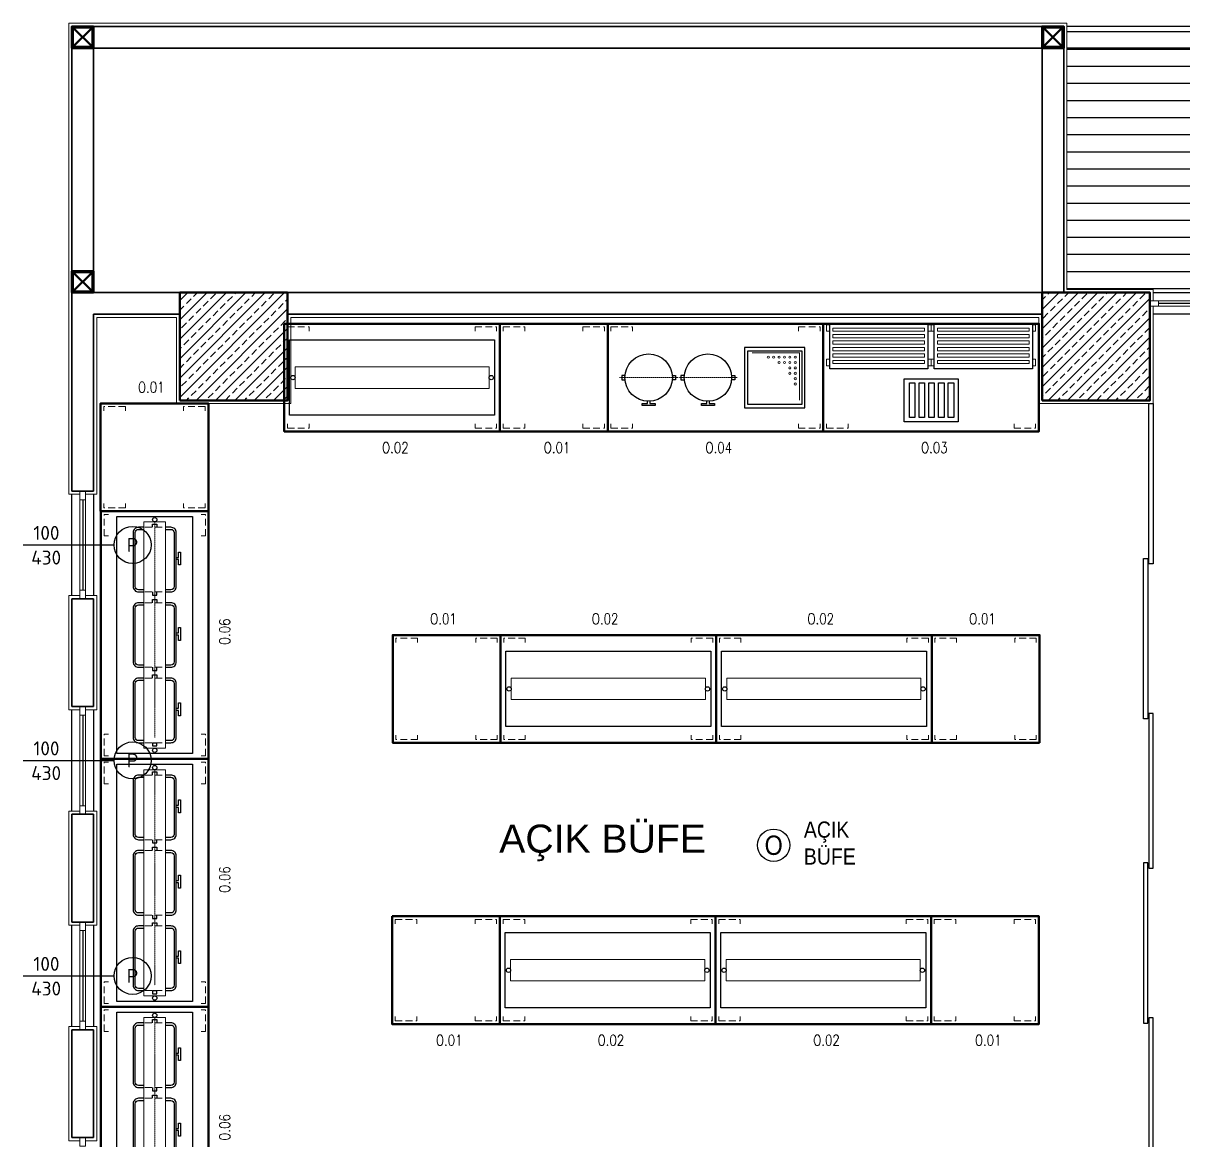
# Model space of a CAD drawing. Header units: millimetres. Extents: x 1443065 to 1517367, y 3763150 to 3779068.
# Drawn here: x 1485852 to 1486929, y 3769628 to 3770666 of the extents above; entities that cross this region are included whole.
import ezdxf
from ezdxf.enums import TextEntityAlignment as Align

# ---------------------------------------------------------------- set-up
doc = ezdxf.new("R2010")
doc.units = ezdxf.units.MM
doc.linetypes.add('BORDER', pattern=[1.75, 0.5, -0.25, 0.5, -0.25, 0, -0.25])
doc.linetypes.add('HIDDEN', pattern=[9.525, 6.35, -3.175])
for name, color, linetype, lineweight in [('-DWG_ANA', 7, 'Continuous', 50), ('-DWG_DETAY1', 7, 'Continuous', 25), ('-DWG_DETAY2', 7, 'Continuous', 15), ('-DWG_DETAY3', 7, 'Continuous', 15), ('DUVAR', 2, 'Continuous', 35), ('MAHAL', 52, 'Continuous', 13), ('MERDIVEN', 4, 'Continuous', 20), ('NO', 7, 'Continuous', 30), ('PENCERE', 134, 'Continuous', 25), ('SIVA', 3, 'Continuous', 9), ('TASIYICI', 170, 'Continuous', 50)]:
    doc.layers.add(name, color=color, linetype=linetype, lineweight=lineweight)
for name, color, linetype in [('BL-O', 43, 'Continuous'), ('m-DOG_gor', 8, 'Continuous'), ('m-TAR_', 8, 'Continuous'), ('m-TAR_duvar', 8, 'Continuous'), ('m-TFR_vitrifiye', 1, 'Continuous'), ('m-YAZ_poz', 7, 'Continuous'), ('YAZI_BLM_1', 7, 'Continuous'), ('YAZI_BLM_2', 10, 'Continuous')]:
    doc.layers.add(name, color=color, linetype=linetype)
doc.styles.add('BLM_YAZI', font='stylu.ttf', dxfattribs={"width": 0.8})
doc.styles.add('mono', font='isocpeur.ttf')
doc.styles.add('ROMANS', font='romans.shx', dxfattribs={"width": 0.8})
doc.styles.get("Standard").update_dxf_attribs({"font": 'arial.ttf'})
pattern_1 = [(45, (67479.789, -87954.948), (-8.98025612, 8.98025612), []), (45, (67488.769, -87954.948), (-8.98025612, 8.98025612), [6.35, -3.175])]

# ---------------------------------------------------------------- blocks, each defined once
blk = doc.blocks.new('m-penpoz')
blk.add_line((0, -1.625), (0, 0))
blk.add_circle((0, 0.332), 0.332)
blk.add_attdef('POZNO', text='', height=0.18).set_placement((0, 0.332), align=Align.MIDDLE)
blk.add_attdef('WIDTH', text='', height=0.18, rotation=90).set_placement((0, -1.625), align=Align.BOTTOM_LEFT)
blk.add_attdef('HEIGHT', text='', height=0.18, rotation=90).set_placement((0.069, -1.625), align=Align.TOP_LEFT)
blk = doc.blocks.new('OSF-CL200g')
at = {"layer": '-DWG_ANA', "color": 0}
blk.add_lwpolyline([(0, 0), (200, 0), (200, -100), (0, -100)], close=True, dxfattribs=at)
at = {"layer": '-DWG_DETAY1', "color": 0, "linetype": 'Continuous'}
blk.add_lwpolyline([(5, -15), (195, -15), (195, -85), (5, -85)], close=True, dxfattribs=at)
for centre in [(8, -50), (192, -50)]:
    blk.add_circle(centre, 2, dxfattribs=at)
at = {"layer": '-DWG_DETAY2', "color": 0, "linetype": 'HIDDEN'}
for points in [[(3, -7), (3, -3), (23, -3), (23, -7)], [(177, -7), (177, -3), (197, -3), (197, -7)], [(3, -93), (3, -97), (23, -97), (23, -93)], [(177, -93), (177, -97), (197, -97), (197, -93)]]:
    blk.add_lwpolyline(points, dxfattribs=at)
at = {"layer": '-DWG_DETAY2', "color": 0, "linetype": 'Continuous'}
blk.add_lwpolyline([(10, -40), (190, -40), (190, -60), (10, -60)], close=True, dxfattribs=at)
at = {"layer": 'NO', "linetype": 'Continuous', "style": 'ROMANS', "width": 0.8}
blk.add_attdef('NO', text='', height=10, dxfattribs=at).set_placement((103, -115), align=Align.MIDDLE)
blk = doc.blocks.new('OSF-SL202k')
at = {"layer": '-DWG_ANA', "color": 0}
blk.add_lwpolyline([(0, 0), (200, 0), (200, -100), (0, -100)], close=True, dxfattribs=at)
at = {"layer": '-DWG_DETAY1', "color": 0, "linetype": 'Continuous'}
for points in [[(127, -22), (127, -78), (183, -78), (183, -22)], [(130, -25), (180, -25), (180, -75), (130, -75)]]:
    blk.add_lwpolyline(points, close=True, dxfattribs=at)
for points in [[(16, -48), (13, -48), (13, -52), (16, -52)], [(60, -48), (63, -48), (63, -52), (60, -52)], [(71, -48), (68, -48), (68, -52), (71, -52)], [(115, -48), (118, -48), (118, -52), (115, -52)], [(39, -72), (39, -74), (44, -74), (44, -76), (32, -76), (32, -74), (37, -74), (37, -72)], [(94, -72), (94, -74), (99, -74), (99, -76), (87, -76), (87, -74), (92, -74), (92, -72)]]:
    blk.add_lwpolyline(points, dxfattribs=at)
for centre in [(38, -50), (93, -50)]:
    blk.add_circle(centre, 22, dxfattribs=at)
at = {"layer": '-DWG_DETAY2', "color": 0, "linetype": 'HIDDEN'}
for points in [[(3, -7), (3, -3), (23, -3), (23, -7)], [(177, -7), (177, -3), (197, -3), (197, -7)], [(3, -93), (3, -97), (23, -97), (23, -93)], [(177, -93), (177, -97), (197, -97), (197, -93)]]:
    blk.add_lwpolyline(points, dxfattribs=at)
at = {"layer": '-DWG_DETAY2', "color": 0, "linetype": 'Continuous', "const_width": 1}
blk.add_lwpolyline([(134, -27), (178, -27), (178, -71)], dxfattribs=at)
at = {"layer": '-DWG_DETAY2', "color": 0, "linetype": 'BORDER'}
for points in [[(65, -50), (11, -50)], [(120, -50), (66, -50)]]:
    blk.add_lwpolyline(points, dxfattribs=at)
at = {"layer": '-DWG_DETAY2', "color": 0}
for centre in [(149, -31), (154, -31), (159, -31), (164, -31), (169, -31), (174, -31), (159, -36), (164, -36), (169, -36), (169, -41), (174, -36), (174, -41), (169, -46), (174, -46), (174, -51), (174, -56)]:
    blk.add_circle(centre, 1, dxfattribs=at)
at = {"layer": 'NO', "linetype": 'Continuous', "style": 'ROMANS', "width": 0.8}
blk.add_attdef('NO', text='', height=10, dxfattribs=at).set_placement((103, -115), align=Align.MIDDLE)
blk = doc.blocks.new('OSF-NL100')
at = {"layer": '-DWG_ANA', "color": 0}
blk.add_lwpolyline([(0, 0), (100, 0), (100, -100), (0, -100)], close=True, dxfattribs=at)
at = {"layer": '-DWG_DETAY2', "color": 0, "linetype": 'HIDDEN'}
for points in [[(3, -7), (3, -3), (23, -3), (23, -7)], [(77, -7), (77, -3), (97, -3), (97, -7)], [(3, -93), (3, -97), (23, -97), (23, -93)], [(77, -93), (77, -97), (97, -97), (97, -93)]]:
    blk.add_lwpolyline(points, dxfattribs=at)
at = {"layer": 'NO', "linetype": 'Continuous', "style": 'ROMANS', "width": 0.8}
blk.add_attdef('NO', text='', height=10, dxfattribs=at).set_placement((53, -115), align=Align.MIDDLE)
blk = doc.blocks.new('OSF-BL200')
at = {"layer": '-DWG_ANA', "color": 0}
blk.add_lwpolyline([(0, 0), (200, 0), (200, -100), (0, -100)], close=True, dxfattribs=at)
at = {"layer": '-DWG_DETAY1', "color": 0, "linetype": 'Continuous'}
for points in [[(6, 0), (97, 0), (97, -42), (6, -42)], [(103, 0), (194, 0), (194, -42), (103, -42)]]:
    blk.add_lwpolyline(points, close=True, dxfattribs=at)
at = {"layer": '-DWG_DETAY1', "color": 0}
for points in [[(75, -51), (125, -51), (125, -91), (75, -91)], [(85, -55), (85, -87), (80, -87), (80, -55)], [(94, -55), (94, -87), (89, -87), (89, -55)], [(103, -55), (103, -87), (98, -87), (98, -55)], [(112, -55), (112, -87), (107, -87), (107, -55)], [(121, -55), (121, -87), (116, -87), (116, -55)]]:
    blk.add_lwpolyline(points, close=True, dxfattribs=at)
at = {"layer": '-DWG_DETAY2', "color": 0, "linetype": 'Continuous'}
for points in [[(6, -1), (3, -1), (3, -7), (6, -7)], [(9, -4), (94, -4), (94, -7), (9, -7)], [(9, -10), (94, -10), (94, -13), (9, -13)], [(100, -1), (97, -1), (97, -7), (100, -7)], [(103, -1), (100, -1), (100, -7), (103, -7)], [(106, -4), (191, -4), (191, -7), (106, -7)], [(106, -10), (191, -10), (191, -13), (106, -13)], [(197, -1), (194, -1), (194, -7), (197, -7)], [(9, -16), (94, -16), (94, -19), (9, -19)], [(106, -16), (191, -16), (191, -19), (106, -19)], [(9, -22), (94, -22), (94, -25), (9, -25)], [(9, -28), (94, -28), (94, -31), (9, -31)], [(106, -22), (191, -22), (191, -25), (106, -25)], [(106, -28), (191, -28), (191, -31), (106, -31)], [(6, -33), (3, -33), (3, -39), (6, -39)], [(9, -34), (94, -34), (94, -37), (9, -37)], [(100, -33), (97, -33), (97, -39), (100, -39)], [(103, -33), (100, -33), (100, -39), (103, -39)], [(106, -34), (191, -34), (191, -37), (106, -37)], [(197, -33), (194, -33), (194, -39), (197, -39)]]:
    blk.add_lwpolyline(points, close=True, dxfattribs=at)
at = {"layer": '-DWG_DETAY2', "color": 0, "linetype": 'HIDDEN'}
for points in [[(3, -93), (3, -97), (23, -97), (23, -93)], [(177, -93), (177, -97), (197, -97), (197, -93)]]:
    blk.add_lwpolyline(points, dxfattribs=at)
at = {"layer": 'NO', "linetype": 'Continuous', "style": 'ROMANS', "width": 0.8}
blk.add_attdef('NO', text='', height=10, dxfattribs=at).set_placement((103, -115), align=Align.MIDDLE)
blk = doc.blocks.new('jb-to2')
at = {"layer": 'YAZI_BLM_1'}
blk.add_circle((0, 0), 15, dxfattribs=at)
at = {"layer": 'YAZI_BLM_1', "style": 'BLM_YAZI', "width": 0.9}
for s, p in [('AÇIK', (28, 7)), ('BÜFE', (28, -18))]:
    blk.add_text(s, height=15, dxfattribs=at).set_placement(p)
at = {"layer": 'YAZI_BLM_2', "style": 'BLM_YAZI', "width": 0.9}
blk.add_text('O', height=18, dxfattribs=at).set_placement((0, 0), align=Align.MIDDLE)
blk = doc.blocks.new('OSF-DL233')
at = {"layer": '-DWG_ANA', "color": 0}
blk.add_lwpolyline([(0, 0), (230, 0), (230, -100), (0, -100)], close=True, dxfattribs=at)
at = {"layer": '-DWG_DETAY1', "color": 0, "linetype": 'Continuous'}
blk.add_lwpolyline([(5, -15), (225, -15), (225, -85), (5, -85)], close=True, dxfattribs=at)
for points in [[(75, -40), (75, -35, 0.414214), (70, -30), (20, -30, 0.414214), (15, -35), (15, -40)], [(17, -40), (17, -35, -0.414214), (20, -32), (70, -32, -0.414214), (73, -35), (73, -40)], [(145, -40), (145, -35, 0.414214), (140, -30), (90, -30, 0.414214), (85, -35), (85, -40)], [(87, -40), (87, -35, -0.414214), (90, -32), (140, -32, -0.414214), (143, -35), (143, -40)], [(215, -40), (215, -35, 0.414214), (210, -30), (160, -30, 0.414214), (155, -35), (155, -40)], [(157, -40), (157, -35, -0.414214), (160, -32), (210, -32, -0.414214), (213, -35), (213, -40)], [(15, -60), (15, -65, 0.414214), (20, -70), (70, -70, 0.414214), (75, -65), (75, -60)], [(73, -60), (73, -65, -0.414214), (70, -68), (20, -68, -0.414214), (17, -65), (17, -60)], [(85, -60), (85, -65, 0.414214), (90, -70), (140, -70, 0.414214), (145, -65), (145, -60)], [(143, -60), (143, -65, -0.414214), (140, -68), (90, -68, -0.414214), (87, -65), (87, -60)], [(155, -60), (155, -65, 0.414214), (160, -70), (210, -70, 0.414214), (215, -65), (215, -60)], [(213, -60), (213, -65, -0.414214), (210, -68), (160, -68, -0.414214), (157, -65), (157, -60)]]:
    blk.add_lwpolyline(points, format="xyb", dxfattribs=at)
for points in [[(15, -48), (12, -48), (12, -52), (15, -52)], [(15, -48), (15, -52)], [(75, -48), (78, -48), (78, -52), (75, -52)], [(85, -48), (82, -48), (82, -52), (85, -52)], [(145, -48), (148, -48), (148, -52), (145, -52)], [(155, -48), (152, -48), (152, -52), (155, -52)], [(215, -48), (218, -48), (218, -52), (215, -52)], [(47, -70), (47, -72), (52, -72), (52, -74), (40, -74), (40, -72), (45, -72), (45, -70)], [(117, -70), (117, -72), (122, -72), (122, -74), (110, -74), (110, -72), (115, -72), (115, -70)], [(187, -70), (187, -72), (192, -72), (192, -74), (180, -74), (180, -72), (185, -72), (185, -70)]]:
    blk.add_lwpolyline(points, dxfattribs=at)
for centre in [(8, -50), (222, -50)]:
    blk.add_circle(centre, 2, dxfattribs=at)
at = {"layer": '-DWG_DETAY2', "color": 0, "linetype": 'HIDDEN'}
for points in [[(3, -7), (3, -3), (23, -3), (23, -7)], [(207, -7), (207, -3), (227, -3), (227, -7)], [(3, -93), (3, -97), (23, -97), (23, -93)], [(207, -93), (207, -97), (227, -97), (227, -93)]]:
    blk.add_lwpolyline(points, dxfattribs=at)
at = {"layer": '-DWG_DETAY2', "color": 0, "linetype": 'Continuous'}
blk.add_lwpolyline([(10, -40), (220, -40), (220, -60), (10, -60)], close=True, dxfattribs=at)
at = {"layer": '-DWG_DETAY2', "color": 0, "linetype": 'BORDER'}
for points in [[(80, -50), (20, -50)], [(150, -50), (80, -50)], [(220, -50), (150, -50)]]:
    blk.add_lwpolyline(points, dxfattribs=at)
at = {"layer": '-DWG_DETAY3', "color": 0, "linetype": 'HIDDEN'}
for points in [[(15, -41), (15, -59)], [(75, -41), (75, -59)], [(85, -41), (85, -59)], [(145, -41), (145, -59)], [(155, -41), (155, -59)], [(215, -41), (215, -59)]]:
    blk.add_lwpolyline(points, dxfattribs=at)
at = {"layer": 'NO', "linetype": 'Continuous', "style": 'ROMANS', "width": 0.8}
blk.add_attdef('NO', text='', height=10, dxfattribs=at).set_placement((118, -115), align=Align.MIDDLE)

msp = doc.modelspace()

# ---------------------------------------------------------------- hatches: boundary and pattern name
at = {"layer": 'm-TAR_'}
h = msp.add_hatch(dxfattribs=at)
h.set_pattern_fill('LINE', color=256, scale=5)
h.set_pattern_definition([(0, (-15163.951, -59043.389), (0, 15.875), [])])
h.paths.add_polyline_path([(1486820.1, 3770642.6), (1491121.7, 3770642.6), (1491121.7, 3770418.5), (1486820.1, 3770418.5)])
at = {"layer": 'm-TAR_duvar'}
h = msp.add_hatch(dxfattribs=at)
h.set_pattern_fill('ANSI33', color=256, scale=2)
h.set_pattern_definition(pattern_1)
h.paths.add_polyline_path([(1485997.1, 3770315.6), (1486097.1, 3770315.6), (1486097.1, 3770415.6), (1485997.1, 3770415.6)])
h = msp.add_hatch(dxfattribs=at)
h.set_pattern_fill('ANSI33', color=256, scale=2)
h.set_pattern_definition(pattern_1)
h.paths.add_polyline_path([(1486797.1, 3770315.6), (1486897.1, 3770315.6), (1486897.1, 3770415.6), (1486797.1, 3770415.6)])

# ---------------------------------------------------------------- linework, layer by layer
at = {"layer": 'DUVAR'}
for p, q in [((1486797.1, 3770662.6), (1485917.1, 3770662.6)), ((1485897.1, 3770435.6), (1485897.1, 3770642.6)), ((1485917.1, 3770435.6), (1485917.1, 3770642.6)), ((1486797.1, 3770642.6), (1485917.1, 3770642.6)), ((1486797.1, 3770642.6), (1486797.1, 3770415.6)), ((1486817.1, 3770642.6), (1486817.1, 3770415.6)), ((1485897.1, 3770231.4), (1485897.1, 3770415.6)), ((1485997.1, 3770415.6), (1485897.1, 3770415.6)), ((1486097.1, 3770415.6), (1486797.1, 3770415.6)), ((1485917.1, 3770231.4), (1485917.1, 3770395.6)), ((1485997.1, 3770395.6), (1485917.1, 3770395.6)), ((1486097.1, 3770395.6), (1486797.1, 3770395.6)), ((1485917.1, 3770231.4), (1485897.1, 3770231.4)), ((1485897.1, 3770031.4), (1485897.1, 3770131.4)), ((1485917.1, 3770131.4), (1485897.1, 3770131.4)), ((1485917.1, 3770031.4), (1485917.1, 3770131.4)), ((1485917.1, 3770031.4), (1485897.1, 3770031.4)), ((1485897.1, 3769831.4), (1485897.1, 3769931.4)), ((1485917.1, 3769931.4), (1485897.1, 3769931.4)), ((1485917.1, 3769831.4), (1485917.1, 3769931.4)), ((1485917.1, 3769831.4), (1485897.1, 3769831.4)), ((1485897.1, 3769631.4), (1485897.1, 3769731.4)), ((1485917.1, 3769731.4), (1485897.1, 3769731.4)), ((1485917.1, 3769631.4), (1485917.1, 3769731.4)), ((1485917.1, 3769631.4), (1485897.1, 3769631.4))]:
    msp.add_line(p, q, dxfattribs=at)
at = {"layer": 'm-DOG_gor', "linetype": 'Continuous'}
for p, q in [((1486900.1, 3770415.6), (1487694.1, 3770415.6)), ((1487689.1, 3770405.6), (1486905.1, 3770405.6)), ((1487694.1, 3770395.6), (1486900.1, 3770395.6)), ((1485897.1, 3770134.4), (1485897.1, 3770228.4)), ((1485917.1, 3770228.4), (1485917.1, 3770134.4)), ((1485907.1, 3770223.4), (1485907.1, 3770139.4)), ((1485897.1, 3769934.4), (1485897.1, 3770028.4)), ((1485907.1, 3770023.4), (1485907.1, 3769939.4)), ((1485917.1, 3770028.4), (1485917.1, 3769934.4)), ((1485897.1, 3769734.4), (1485897.1, 3769828.4)), ((1485917.1, 3769828.4), (1485917.1, 3769734.4)), ((1485907.1, 3769823.4), (1485907.1, 3769739.4))]:
    msp.add_line(p, q, dxfattribs=at)
at = {"layer": 'm-TFR_vitrifiye'}
for p, q in [((1491141.7, 3770662.6), (1486820.1, 3770662.6)), ((1491136.7, 3770657.6), (1486820.1, 3770657.6)), ((1491121.7, 3770642.6), (1486820.1, 3770642.6))]:
    msp.add_line(p, q, dxfattribs=at)
for points in [[(1486900.1, 3770163.9), (1486896.1, 3770163.9), (1486896.1, 3770312.6), (1486900.1, 3770312.6)], [(1486895.1, 3770020.1), (1486891.1, 3770020.1), (1486891.1, 3770168.9), (1486895.1, 3770168.9)], [(1486900.1, 3770025.1), (1486896.1, 3770025.1), (1486896.1, 3769881.4), (1486900.1, 3769881.4)], [(1486895.1, 3769886.4), (1486891.1, 3769886.4), (1486891.1, 3769737.6), (1486895.1, 3769737.6)], [(1486900.1, 3769742.6), (1486896.1, 3769742.6), (1486896.1, 3769598.8), (1486900.1, 3769598.8)]]:
    msp.add_lwpolyline(points, close=True, dxfattribs=at)
at = {"layer": 'MERDIVEN'}
for points in [[(1486897.1, 3770403.1), (1486905.1, 3770403.1), (1486905.1, 3770408.1), (1486897.1, 3770408.1)], [(1487689.1, 3770408.1), (1486905.1, 3770408.1), (1486905.1, 3770403.1), (1487689.1, 3770403.1)], [(1485909.6, 3770223.4), (1485909.6, 3770231.4), (1485904.6, 3770231.4), (1485904.6, 3770223.4)], [(1485909.6, 3770139.4), (1485909.6, 3770223.4), (1485904.6, 3770223.4), (1485904.6, 3770139.4)], [(1485909.6, 3770131.4), (1485909.6, 3770139.4), (1485904.6, 3770139.4), (1485904.6, 3770131.4)], [(1485909.6, 3770023.4), (1485909.6, 3770031.4), (1485904.6, 3770031.4), (1485904.6, 3770023.4)], [(1485909.6, 3769939.4), (1485909.6, 3770023.4), (1485904.6, 3770023.4), (1485904.6, 3769939.4)], [(1485909.6, 3769931.4), (1485909.6, 3769939.4), (1485904.6, 3769939.4), (1485904.6, 3769931.4)], [(1485909.6, 3769823.4), (1485909.6, 3769831.4), (1485904.6, 3769831.4), (1485904.6, 3769823.4)], [(1485909.6, 3769739.4), (1485909.6, 3769823.4), (1485904.6, 3769823.4), (1485904.6, 3769739.4)], [(1485909.6, 3769731.4), (1485909.6, 3769739.4), (1485904.6, 3769739.4), (1485904.6, 3769731.4)], [(1485909.6, 3769623.4), (1485909.6, 3769631.4), (1485904.6, 3769631.4), (1485904.6, 3769623.4)]]:
    msp.add_lwpolyline(points, close=True, dxfattribs=at)
at = {"layer": 'SIVA'}
for points in [[(1486900.1, 3770408.1), (1486900.1, 3770418.6), (1486820.1, 3770418.6), (1486820.1, 3770665.6), (1485894.1, 3770665.6), (1485894.1, 3770228.4), (1485904.6, 3770228.4)], [(1485909.6, 3770228.4), (1485920.1, 3770228.4), (1485920.1, 3770392.6), (1485994.1, 3770392.6), (1485994.1, 3770312.6), (1486100.1, 3770312.6), (1486100.1, 3770392.6), (1486794.1, 3770392.6), (1486794.1, 3770312.6), (1486900.1, 3770312.6), (1486900.1, 3770403.1)], [(1485904.6, 3770028.4), (1485894.1, 3770028.4), (1485894.1, 3770134.4), (1485904.6, 3770134.4)], [(1485909.6, 3770134.4), (1485920.1, 3770134.4), (1485920.1, 3770028.4), (1485909.6, 3770028.4)], [(1485904.6, 3769828.4), (1485894.1, 3769828.4), (1485894.1, 3769934.4), (1485904.6, 3769934.4)], [(1485909.6, 3769934.4), (1485920.1, 3769934.4), (1485920.1, 3769828.4), (1485909.6, 3769828.4)], [(1485904.6, 3769628.4), (1485894.1, 3769628.4), (1485894.1, 3769734.4), (1485904.6, 3769734.4)], [(1485909.6, 3769734.4), (1485920.1, 3769734.4), (1485920.1, 3769628.4), (1485909.6, 3769628.4)]]:
    msp.add_lwpolyline(points, dxfattribs=at)
at = {"layer": 'TASIYICI'}
for p, q in [((1485916.1, 3770661.6), (1485898.1, 3770643.6)), ((1485916.1, 3770643.6), (1485898.1, 3770661.6)), ((1486816.1, 3770661.6), (1486798.1, 3770643.6)), ((1486816.1, 3770643.6), (1486798.1, 3770661.6)), ((1485916.1, 3770434.6), (1485898.1, 3770416.6)), ((1485916.1, 3770416.6), (1485898.1, 3770434.6))]:
    msp.add_line(p, q, dxfattribs=at)
for points in [[(1485917.1, 3770642.6), (1485897.1, 3770642.6), (1485897.1, 3770662.6), (1485917.1, 3770662.6)], [(1485916.1, 3770643.6), (1485898.1, 3770643.6), (1485898.1, 3770661.6), (1485916.1, 3770661.6)], [(1486817.1, 3770642.6), (1486797.1, 3770642.6), (1486797.1, 3770662.6), (1486817.1, 3770662.6)], [(1486816.1, 3770643.6), (1486798.1, 3770643.6), (1486798.1, 3770661.6), (1486816.1, 3770661.6)], [(1485917.1, 3770415.6), (1485897.1, 3770415.6), (1485897.1, 3770435.6), (1485917.1, 3770435.6)], [(1485916.1, 3770416.6), (1485898.1, 3770416.6), (1485898.1, 3770434.6), (1485916.1, 3770434.6)], [(1485997.1, 3770315.6), (1486097.1, 3770315.6), (1486097.1, 3770415.6), (1485997.1, 3770415.6)], [(1486797.1, 3770315.6), (1486897.1, 3770315.6), (1486897.1, 3770415.6), (1486797.1, 3770415.6)]]:
    msp.add_lwpolyline(points, close=True, dxfattribs=at)

# ---------------------------------------------------------------- block references
at = {"layer": 'BL-O'}
for name, p, values in [('OSF-CL200g', (1486094.1, 3770386.7), {'NO': 'O.02'}), ('OSF-NL100', (1486294.1, 3770386.7), {'NO': 'O.01'}), ('OSF-SL202k', (1486394.1, 3770386.7), {'NO': 'O.04'}), ('OSF-BL200', (1486594.1, 3770386.7), {'NO': 'O.03'}), ('OSF-NL100', (1486194.1, 3769836.7), {'NO': 'O.01'}), ('OSF-CL200g', (1486294.1, 3769836.7), {'NO': 'O.02'}), ('OSF-CL200g', (1486494.1, 3769836.7), {'NO': 'O.02'}), ('OSF-NL100', (1486694.1, 3769836.7), {'NO': 'O.01'})]:
    msp.add_blockref(name, p, dxfattribs=at).add_auto_attribs(values)
ref = msp.add_blockref('OSF-NL100', (1486023.7, 3770212.8), dxfattribs=dict(at, rotation=180))
ref.add_attrib('NO', 'O.01', dxfattribs={"layer": 'NO', "linetype": 'Continuous', "height": 10, "style": 'ROMANS', "width": 0.8}).set_placement((1485970.7, 3770327.8), align=Align.MIDDLE)
at = {"layer": 'BL-O', "rotation": 89.99999999999999}
for p in [(1485923.9, 3769982.8), (1485923.9, 3769752.8), (1485923.9, 3769522.8)]:
    msp.add_blockref('OSF-DL233', p, dxfattribs=at).add_auto_attribs({'NO': 'O.06'})
at = {"layer": 'BL-O'}
ref = msp.add_blockref('OSF-NL100', (1486294.7, 3769997.8), dxfattribs=dict(at, rotation=180))
ref.add_attrib('NO', 'O.01', dxfattribs={"layer": 'NO', "linetype": 'Continuous', "height": 10, "style": 'ROMANS', "width": 0.8}).set_placement((1486241.7, 3770112.8), align=Align.MIDDLE)
ref = msp.add_blockref('OSF-CL200g', (1486494.7, 3769997.8), dxfattribs=dict(at, rotation=180))
ref.add_attrib('NO', 'O.02', dxfattribs={"layer": 'NO', "linetype": 'Continuous', "height": 10, "style": 'ROMANS', "width": 0.8}).set_placement((1486391.7, 3770112.8), align=Align.MIDDLE)
ref = msp.add_blockref('OSF-CL200g', (1486694.7, 3769997.8), dxfattribs=dict(at, rotation=180))
ref.add_attrib('NO', 'O.02', dxfattribs={"layer": 'NO', "linetype": 'Continuous', "height": 10, "style": 'ROMANS', "width": 0.8}).set_placement((1486591.7, 3770112.8), align=Align.MIDDLE)
ref = msp.add_blockref('OSF-NL100', (1486794.7, 3769997.8), dxfattribs=dict(at, rotation=180))
ref.add_attrib('NO', 'O.01', dxfattribs={"layer": 'NO', "linetype": 'Continuous', "height": 10, "style": 'ROMANS', "width": 0.8}).set_placement((1486741.7, 3770112.8), align=Align.MIDDLE)
at = {"layer": 'm-YAZ_poz'}
ref = msp.add_blockref('m-penpoz', (1485936.2, 3770181.4), dxfattribs=dict(at, xscale=51.83999999999998, yscale=51.83999999999998, zscale=51.83999999999998, rotation=270.0004505966874))
ref.add_attrib('WIDTH', '100', dxfattribs={"layer": '0', "height": 12.96, "style": 'mono'}).set_placement((1485885.6, 3770182.2), align=Align.BOTTOM_RIGHT)
ref.add_attrib('HEIGHT', '430', dxfattribs={"layer": '0', "height": 12.96, "style": 'mono'}).set_placement((1485887.1, 3770159.3), align=Align.BOTTOM_RIGHT)
ref.add_attrib('POZNO', 'P', dxfattribs={"layer": '0', "height": 13, "style": 'mono'}).set_placement((1485953.4, 3770181.4), align=Align.MIDDLE_CENTER)
ref = msp.add_blockref('m-penpoz', (1485936.2, 3769981.4), dxfattribs=dict(at, xscale=51.83999999999998, yscale=51.83999999999998, zscale=51.83999999999998, rotation=270.0004505966874))
ref.add_attrib('WIDTH', '100', dxfattribs={"layer": '0', "height": 12.96, "style": 'mono'}).set_placement((1485885.6, 3769982.2), align=Align.BOTTOM_RIGHT)
ref.add_attrib('HEIGHT', '430', dxfattribs={"layer": '0', "height": 12.96, "style": 'mono'}).set_placement((1485887.1, 3769959.3), align=Align.BOTTOM_RIGHT)
ref.add_attrib('POZNO', 'P', dxfattribs={"layer": '0', "height": 13, "style": 'mono'}).set_placement((1485953.4, 3769981.4), align=Align.MIDDLE_CENTER)
ref = msp.add_blockref('m-penpoz', (1485936.2, 3769781.4), dxfattribs=dict(at, xscale=51.83999999999998, yscale=51.83999999999998, zscale=51.83999999999998, rotation=270.0004505966874))
ref.add_attrib('WIDTH', '100', dxfattribs={"layer": '0', "height": 12.96, "style": 'mono'}).set_placement((1485885.6, 3769782.2), align=Align.BOTTOM_RIGHT)
ref.add_attrib('HEIGHT', '430', dxfattribs={"layer": '0', "height": 12.96, "style": 'mono'}).set_placement((1485887.1, 3769759.3), align=Align.BOTTOM_RIGHT)
ref.add_attrib('POZNO', 'P', dxfattribs={"layer": '0', "height": 13, "style": 'mono'}).set_placement((1485953.4, 3769781.4), align=Align.MIDDLE_CENTER)
at = {"layer": 'PENCERE'}
msp.add_blockref('jb-to2', (1486548.1, 3769902.7), dxfattribs=at)

# ---------------------------------------------------------------- texts
at = {"layer": 'MAHAL', "insert": (1486293.5, 3769887.8), "char_height": 26, "width": 661.233, "attachment_point": 7}
msp.add_mtext('{\\f@Arial Unicode MS|b0|i0|c162|p34;AÇIK BÜFE}', dxfattribs=at)

doc.saveas('drawing.dxf')
